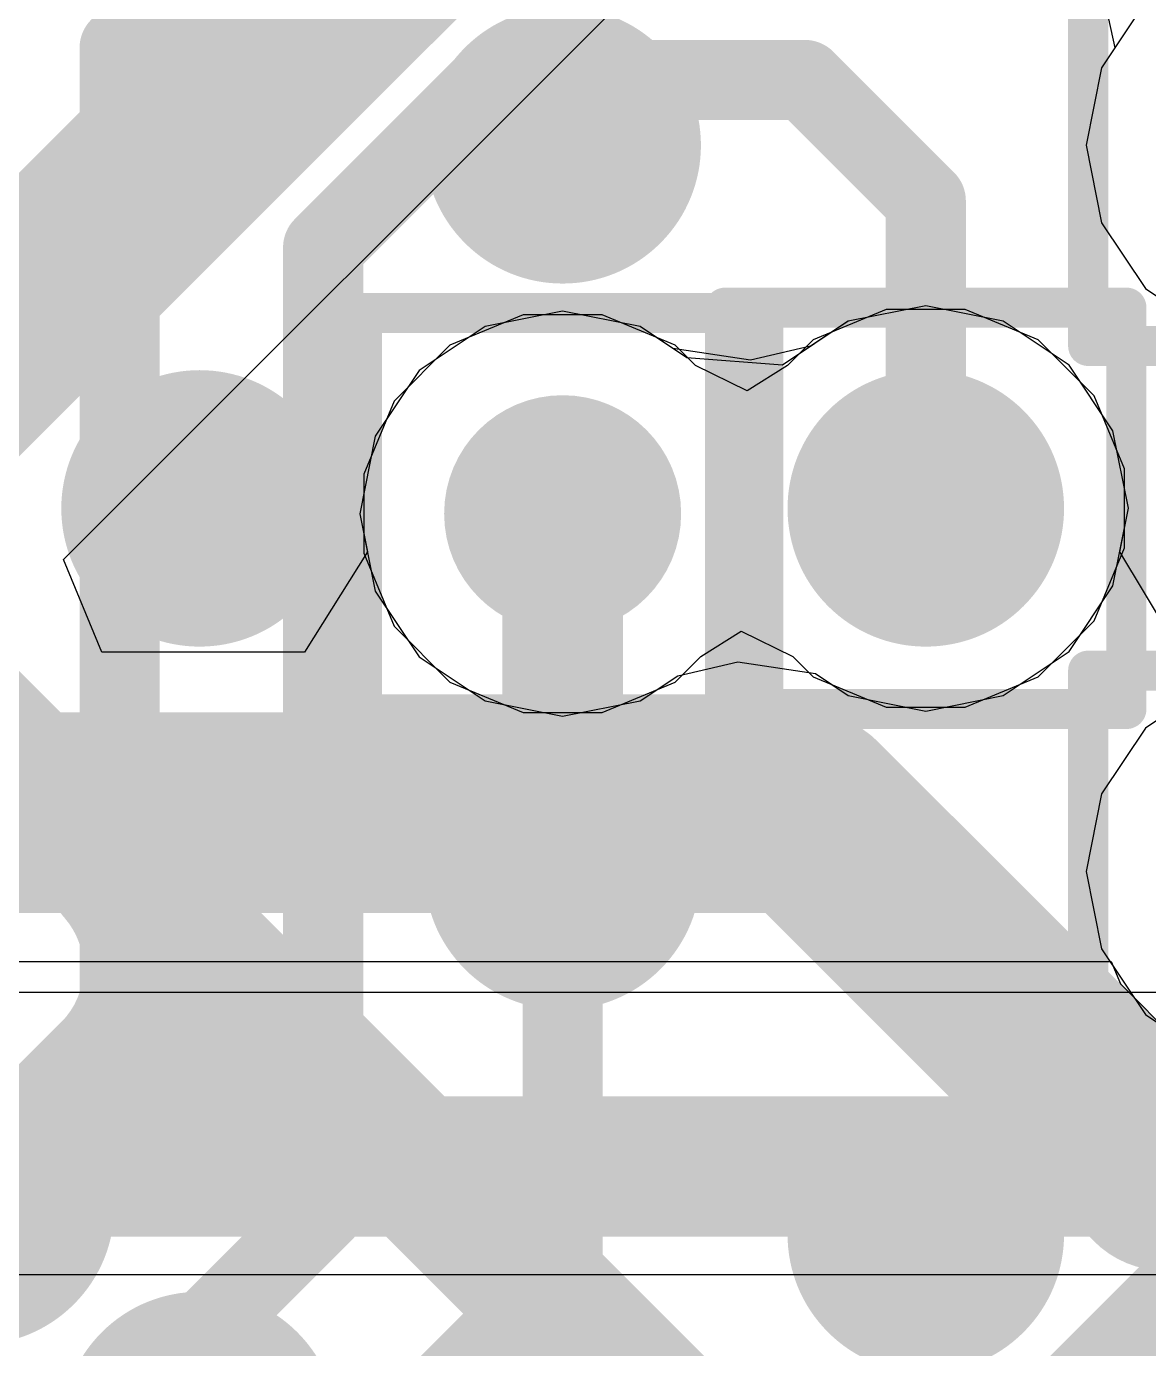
# Model space of a CAD drawing. Header units: inches. Extents: x -6 to 284, y -12 to 154.
# Drawn here: x 52.35 to 53.771, y 0.318 to 1.992 of the extents above; entities that cross this region are included whole.
import ezdxf

# ---------------------------------------------------------------- set-up
doc = ezdxf.new("R2010")
doc.units = ezdxf.units.IN
for name, color, linetype in [('Bottom Layer', 5, 'Continuous'), ('Drill Drawing', 1, 'Continuous'), ('GND-1', 16, 'Continuous'), ('GND-2', 90, 'Continuous'), ('GND-3', 216, 'Continuous'), ('GND-4', 54, 'Continuous'), ('PWR-1', 156, 'Continuous'), ('PWR-2', 130, 'Continuous'), ('Signal L1', 76, 'Continuous'), ('Signal L2', 6, 'Continuous'), ('Top Layer', 1, 'Continuous'), ('Top Paste', 8, 'Continuous'), ('Top Solder', 216, 'Continuous'), ('Via Holes', 16, 'Continuous')]:
    doc.layers.add(name, color=color, linetype=linetype)

# ---------------------------------------------------------------- blocks, each defined once
blk = doc.blocks.new('BGA_565_15_5_14_4__132')
at = {"layer": 'Top Layer'}
h = blk.add_hatch(color=1, dxfattribs=at)
edge = h.paths.add_edge_path()
edge.add_arc((6.175, 4.875), 0.125, 0, 360)
h = blk.add_hatch(color=1, dxfattribs=at)
edge = h.paths.add_edge_path()
edge.add_arc((7, 4.4), 0.125, 0, 360)
h = blk.add_hatch(color=1, dxfattribs=at)
edge = h.paths.add_edge_path()
edge.add_arc((5.525, 4.225), 0.125, 0, 360)
h = blk.add_hatch(color=1, dxfattribs=at)
edge = h.paths.add_edge_path()
edge.add_arc((6.175, 4.225), 0.125, 0, 360)
h = blk.add_hatch(color=1, dxfattribs=at)
edge = h.paths.add_edge_path()
edge.add_arc((7, 4), 0.125, 0, 360)
h = blk.add_hatch(color=1, dxfattribs=at)
edge = h.paths.add_edge_path()
edge.add_arc((5.525, 3.575), 0.125, 0, 360)
h = blk.add_hatch(color=1, dxfattribs=at)
edge = h.paths.add_edge_path()
edge.add_arc((6.175, 3.575), 0.125, 0, 360)
at = {"layer": 'Top Paste'}
h = blk.add_hatch(color=8, dxfattribs=at)
edge = h.paths.add_edge_path()
edge.add_arc((6.175, 4.875), 0.125, 0, 360)
h = blk.add_hatch(color=8, dxfattribs=at)
edge = h.paths.add_edge_path()
edge.add_arc((7, 4.4), 0.125, 0, 360)
h = blk.add_hatch(color=8, dxfattribs=at)
edge = h.paths.add_edge_path()
edge.add_arc((5.525, 4.225), 0.125, 0, 360)
h = blk.add_hatch(color=8, dxfattribs=at)
edge = h.paths.add_edge_path()
edge.add_arc((6.175, 4.225), 0.125, 0, 360)
h = blk.add_hatch(color=8, dxfattribs=at)
edge = h.paths.add_edge_path()
edge.add_arc((7, 4), 0.125, 0, 360)
h = blk.add_hatch(color=8, dxfattribs=at)
edge = h.paths.add_edge_path()
edge.add_arc((5.525, 3.575), 0.125, 0, 360)
h = blk.add_hatch(color=8, dxfattribs=at)
edge = h.paths.add_edge_path()
edge.add_arc((6.175, 3.575), 0.125, 0, 360)
at = {"layer": 'Top Solder'}
h = blk.add_hatch(color=216, dxfattribs=at)
edge = h.paths.add_edge_path()
edge.add_arc((6.175, 4.875), 0.175, 0, 360)
h = blk.add_hatch(color=216, dxfattribs=at)
edge = h.paths.add_edge_path()
edge.add_arc((7, 4.4), 0.175, 0, 360)
h = blk.add_hatch(color=216, dxfattribs=at)
edge = h.paths.add_edge_path()
edge.add_arc((5.525, 4.225), 0.175, 0, 360)
h = blk.add_hatch(color=216, dxfattribs=at)
edge = h.paths.add_edge_path()
edge.add_arc((6.175, 4.225), 0.175, 0, 360)
h = blk.add_hatch(color=216, dxfattribs=at)
edge = h.paths.add_edge_path()
edge.add_arc((7, 4), 0.175, 0, 360)
h = blk.add_hatch(color=216, dxfattribs=at)
edge = h.paths.add_edge_path()
edge.add_arc((5.525, 3.575), 0.175, 0, 360)
h = blk.add_hatch(color=216, dxfattribs=at)
edge = h.paths.add_edge_path()
edge.add_arc((6.175, 3.575), 0.175, 0, 360)

msp = doc.modelspace()

# ---------------------------------------------------------------- hatches: boundary and pattern name
at = {"layer": 'Bottom Layer'}
h = msp.add_hatch(color=5, dxfattribs=at)
edge = h.paths.add_edge_path()
edge.add_arc((53.029, 1.3749), 0.15, 0, 360)
h = msp.add_hatch(color=5, dxfattribs=at)
edge = h.paths.add_edge_path()
edge.add_arc((53.4886, 1.3817), 0.15, 0, 360)
at = {"layer": 'GND-1'}
h = msp.add_hatch(color=16, dxfattribs=at)
edge = h.paths.add_edge_path()
edge.add_arc((53.029, 1.3749), 0.15, 0, 360)
h = msp.add_hatch(color=16, dxfattribs=at)
edge = h.paths.add_edge_path()
edge.add_arc((53.4886, 1.3817), 0.15, 0, 360)
at = {"layer": 'GND-2'}
h = msp.add_hatch(color=90, dxfattribs=at)
edge = h.paths.add_edge_path()
edge.add_arc((53.029, 1.3749), 0.15, 0, 360)
h = msp.add_hatch(color=90, dxfattribs=at)
edge = h.paths.add_edge_path()
edge.add_arc((53.4886, 1.3817), 0.15, 0, 360)
at = {"layer": 'GND-3'}
h = msp.add_hatch(color=216, dxfattribs=at)
edge = h.paths.add_edge_path()
edge.add_arc((53.029, 1.3749), 0.15, 0, 360)
h = msp.add_hatch(color=216, dxfattribs=at)
edge = h.paths.add_edge_path()
edge.add_arc((53.4886, 1.3817), 0.15, 0, 360)
at = {"layer": 'GND-4'}
h = msp.add_hatch(color=54, dxfattribs=at)
edge = h.paths.add_edge_path()
edge.add_arc((53.029, 1.3749), 0.15, 0, 360)
h = msp.add_hatch(color=54, dxfattribs=at)
edge = h.paths.add_edge_path()
edge.add_arc((53.4886, 1.3817), 0.15, 0, 360)
at = {"layer": 'PWR-1'}
h = msp.add_hatch(color=156, dxfattribs=at)
edge = h.paths.add_edge_path()
edge.add_arc((53.029, 1.3749), 0.15, 0, 360)
h = msp.add_hatch(color=156, dxfattribs=at)
edge = h.paths.add_edge_path()
edge.add_arc((53.4886, 1.3817), 0.15, 0, 360)
at = {"layer": 'PWR-2'}
h = msp.add_hatch(color=130, dxfattribs=at)
edge = h.paths.add_edge_path()
edge.add_arc((53.029, 1.3749), 0.15, 0, 360)
h = msp.add_hatch(color=130, dxfattribs=at)
edge = h.paths.add_edge_path()
edge.add_arc((53.4886, 1.3817), 0.15, 0, 360)
at = {"layer": 'Signal L1'}
h = msp.add_hatch(color=76, dxfattribs=at)
edge = h.paths.add_edge_path()
edge.add_arc((53.029, 1.3749), 0.15, 0, 360)
h = msp.add_hatch(color=76, dxfattribs=at)
edge = h.paths.add_edge_path()
edge.add_arc((53.4886, 1.3817), 0.15, 0, 360)
at = {"layer": 'Signal L2'}
h = msp.add_hatch(color=6, dxfattribs=at)
edge = h.paths.add_edge_path()
edge.add_arc((53.029, 1.3749), 0.15, 0, 360)
h = msp.add_hatch(color=6, dxfattribs=at)
edge = h.paths.add_edge_path()
edge.add_arc((53.4886, 1.3817), 0.15, 0, 360)
at = {"layer": 'Top Layer'}
h = msp.add_hatch(color=1, dxfattribs=at)
edge = h.paths.add_edge_path()
edge.add_arc((53.029, 1.3749), 0.15, 0, 360)
h = msp.add_hatch(color=1, dxfattribs=at)
edge = h.paths.add_edge_path()
edge.add_arc((53.4886, 1.3817), 0.15, 0, 360)
at = {"layer": 'Via Holes'}
h = msp.add_hatch(color=7, dxfattribs=at)
edge = h.paths.add_edge_path()
edge.add_arc((53.4886, 1.3817), 0.075, 0, 360)
h = msp.add_hatch(color=7, dxfattribs=at)
edge = h.paths.add_edge_path()
edge.add_arc((53.029, 1.3749), 0.075, 0, 360)

# ---------------------------------------------------------------- linework, layer by layer
at = {"layer": 'Bottom Layer'}
for p, q in [((52.9789, 1.6265), (52.8864, 1.5882)), ((53.079, 1.6265), (52.9789, 1.6265)), ((53.1715, 1.5882), (53.079, 1.6265)), ((53.4385, 1.6333), (53.3461, 1.595)), ((53.5386, 1.6333), (53.4385, 1.6333)), ((53.6311, 1.595), (53.5386, 1.6333)), ((53.3461, 1.595), (53.3134, 1.5624)), ((53.7019, 1.5242), (53.6311, 1.595)), ((52.8864, 1.5882), (52.8157, 1.5174)), ((53.1973, 1.5624), (53.1715, 1.5882)), ((53.2627, 1.5303), (53.1973, 1.5624)), ((53.3134, 1.5624), (53.2627, 1.5303)), ((53.7402, 1.4317), (53.7019, 1.5242)), ((52.8157, 1.5174), (52.7774, 1.4249)), ((52.7774, 1.4249), (52.7774, 1.3248)), ((53.7402, 1.3316), (53.7402, 1.4317)), ((52.7774, 1.3248), (52.8157, 1.2324)), ((53.7019, 1.2392), (53.7402, 1.3316)), ((53.6311, 1.1684), (53.7019, 1.2392)), ((52.8157, 1.2324), (52.8864, 1.1616)), ((53.2041, 1.1942), (53.2548, 1.2262)), ((53.2548, 1.2262), (53.3202, 1.1942)), ((53.1715, 1.1616), (53.2041, 1.1942)), ((53.3202, 1.1942), (53.3461, 1.1684)), ((52.8864, 1.1616), (52.9789, 1.1233)), ((53.079, 1.1233), (53.1715, 1.1616)), ((53.3461, 1.1684), (53.4385, 1.1301)), ((53.5386, 1.1301), (53.6311, 1.1684)), ((52.9789, 1.1233), (53.079, 1.1233)), ((53.4385, 1.1301), (53.5386, 1.1301)), ((54.1028, 0.7686), (51.7963, 0.7686))]:
    msp.add_line(p, q, dxfattribs=at)
msp.add_lwpolyline([(51.7963, 0.5485, 0.1778, 0.1778, 0), (57.5334, 0.5485, 0.1778, 0.1778, 0)], format="xyseb", dxfattribs=at)
at = {"layer": 'Drill Drawing'}
for points in [[(53.6942, 1.5873, 0.0508, 0.0508, 0), (53.6942, 2.0953, 0.0508, 0.0508, 0)], [(53.2346, 1.6357, 0.0508, 0.0508, 0), (53.7426, 1.6357, 0.0508, 0.0508, 0)], [(53.2346, 1.1277, 0.0508, 0.0508, 0), (53.2346, 1.6357, 0.0508, 0.0508, 0)], [(53.7426, 1.1277, 0.0508, 0.0508, 0), (53.7426, 1.6357, 0.0508, 0.0508, 0)], [(52.775, 1.6289, 0.0508, 0.0508, 0), (53.283, 1.6289, 0.0508, 0.0508, 0)], [(52.775, 1.1209, 0.0508, 0.0508, 0), (52.775, 1.6289, 0.0508, 0.0508, 0)], [(53.283, 1.1209, 0.0508, 0.0508, 0), (53.283, 1.6289, 0.0508, 0.0508, 0)], [(53.6942, 1.5873, 0.0508, 0.0508, 0), (54.2022, 1.5873, 0.0508, 0.0508, 0)], [(53.6942, 1.1761, 0.0508, 0.0508, 0), (54.2022, 1.1761, 0.0508, 0.0508, 0)], [(53.6942, 0.6681, 0.0508, 0.0508, 0), (53.6942, 1.1761, 0.0508, 0.0508, 0)], [(52.775, 1.1209, 0.0508, 0.0508, 0), (53.283, 1.1209, 0.0508, 0.0508, 0)], [(53.2346, 1.1277, 0.0508, 0.0508, 0), (53.7426, 1.1277, 0.0508, 0.0508, 0)], [(53.6942, 0.6681, 0.0508, 0.0508, 0), (54.2022, 0.6681, 0.0508, 0.0508, 0)]]:
    msp.add_lwpolyline(points, format="xyseb", dxfattribs=at)
for points in [[(53.2219, 1.6357, 0.0254, 0.0254, 1), (53.2473, 1.6357, 0.0254, 0.0254, 1)], [(53.2219, 1.6357, 0.0254, 0.0254, 1), (53.2473, 1.6357, 0.0254, 0.0254, 1)], [(53.7299, 1.6357, 0.0254, 0.0254, 1), (53.7553, 1.6357, 0.0254, 0.0254, 1)], [(53.7299, 1.6357, 0.0254, 0.0254, 1), (53.7553, 1.6357, 0.0254, 0.0254, 1)], [(52.7623, 1.6289, 0.0254, 0.0254, 1), (52.7877, 1.6289, 0.0254, 0.0254, 1)], [(52.7623, 1.6289, 0.0254, 0.0254, 1), (52.7877, 1.6289, 0.0254, 0.0254, 1)], [(53.2703, 1.6289, 0.0254, 0.0254, 1), (53.2957, 1.6289, 0.0254, 0.0254, 1)], [(53.2703, 1.6289, 0.0254, 0.0254, 1), (53.2957, 1.6289, 0.0254, 0.0254, 1)], [(53.6815, 1.5873, 0.0254, 0.0254, 1), (53.7069, 1.5873, 0.0254, 0.0254, 1)], [(53.6815, 1.5873, 0.0254, 0.0254, 1), (53.7069, 1.5873, 0.0254, 0.0254, 1)], [(53.6815, 1.1761, 0.0254, 0.0254, 1), (53.7069, 1.1761, 0.0254, 0.0254, 1)], [(53.6815, 1.1761, 0.0254, 0.0254, 1), (53.7069, 1.1761, 0.0254, 0.0254, 1)], [(52.7623, 1.1209, 0.0254, 0.0254, 1), (52.7877, 1.1209, 0.0254, 0.0254, 1)], [(52.7623, 1.1209, 0.0254, 0.0254, 1), (52.7877, 1.1209, 0.0254, 0.0254, 1)], [(53.2219, 1.1277, 0.0254, 0.0254, 1), (53.2473, 1.1277, 0.0254, 0.0254, 1)], [(53.2219, 1.1277, 0.0254, 0.0254, 1), (53.2473, 1.1277, 0.0254, 0.0254, 1)], [(53.2703, 1.1209, 0.0254, 0.0254, 1), (53.2957, 1.1209, 0.0254, 0.0254, 1)], [(53.2703, 1.1209, 0.0254, 0.0254, 1), (53.2957, 1.1209, 0.0254, 0.0254, 1)], [(53.7299, 1.1277, 0.0254, 0.0254, 1), (53.7553, 1.1277, 0.0254, 0.0254, 1)], [(53.7299, 1.1277, 0.0254, 0.0254, 1), (53.7553, 1.1277, 0.0254, 0.0254, 1)], [(53.6815, 0.6681, 0.0254, 0.0254, 1), (53.7069, 0.6681, 0.0254, 0.0254, 1)], [(53.6815, 0.6681, 0.0254, 0.0254, 1), (53.7069, 0.6681, 0.0254, 0.0254, 1)]]:
    msp.add_lwpolyline(points, format="xyseb", close=True, dxfattribs=at)
at = {"layer": 'GND-1'}
for p, q in [((52.9789, 1.6265), (52.8864, 1.5882)), ((53.079, 1.6265), (52.9789, 1.6265)), ((53.1715, 1.5882), (53.079, 1.6265)), ((53.4385, 1.6333), (53.3461, 1.595)), ((53.5386, 1.6333), (53.4385, 1.6333)), ((53.6311, 1.595), (53.5386, 1.6333)), ((53.3461, 1.595), (53.3134, 1.5624)), ((53.7019, 1.5242), (53.6311, 1.595)), ((52.8864, 1.5882), (52.8157, 1.5174)), ((53.1973, 1.5624), (53.1715, 1.5882)), ((53.2627, 1.5303), (53.1973, 1.5624)), ((53.3134, 1.5624), (53.2627, 1.5303)), ((53.7402, 1.4317), (53.7019, 1.5242)), ((52.8157, 1.5174), (52.7774, 1.4249)), ((52.7774, 1.4249), (52.7774, 1.3248)), ((53.7402, 1.3316), (53.7402, 1.4317)), ((52.7774, 1.3248), (52.8157, 1.2324)), ((53.7019, 1.2392), (53.7402, 1.3316)), ((53.6311, 1.1684), (53.7019, 1.2392)), ((52.8157, 1.2324), (52.8864, 1.1616)), ((53.2041, 1.1942), (53.2548, 1.2262)), ((53.2548, 1.2262), (53.3202, 1.1942)), ((53.1715, 1.1616), (53.2041, 1.1942)), ((53.3202, 1.1942), (53.3461, 1.1684)), ((52.8864, 1.1616), (52.9789, 1.1233)), ((53.079, 1.1233), (53.1715, 1.1616)), ((53.3461, 1.1684), (53.4385, 1.1301)), ((53.5386, 1.1301), (53.6311, 1.1684)), ((52.9789, 1.1233), (53.079, 1.1233)), ((53.4385, 1.1301), (53.5386, 1.1301))]:
    msp.add_line(p, q, dxfattribs=at)
at = {"layer": 'GND-2'}
for p, q in [((52.9789, 1.6265), (52.8864, 1.5882)), ((53.079, 1.6265), (52.9789, 1.6265)), ((53.1715, 1.5882), (53.079, 1.6265)), ((53.4385, 1.6333), (53.3461, 1.595)), ((53.5386, 1.6333), (53.4385, 1.6333)), ((53.6311, 1.595), (53.5386, 1.6333)), ((53.3461, 1.595), (53.3134, 1.5624)), ((53.7019, 1.5242), (53.6311, 1.595)), ((52.8864, 1.5882), (52.8157, 1.5174)), ((53.1973, 1.5624), (53.1715, 1.5882)), ((53.2627, 1.5303), (53.1973, 1.5624)), ((53.3134, 1.5624), (53.2627, 1.5303)), ((53.7402, 1.4317), (53.7019, 1.5242)), ((52.8157, 1.5174), (52.7774, 1.4249)), ((52.7774, 1.4249), (52.7774, 1.3248)), ((53.7402, 1.3316), (53.7402, 1.4317)), ((52.7774, 1.3248), (52.8157, 1.2324)), ((53.7019, 1.2392), (53.7402, 1.3316)), ((53.6311, 1.1684), (53.7019, 1.2392)), ((52.8157, 1.2324), (52.8864, 1.1616)), ((53.2041, 1.1942), (53.2548, 1.2262)), ((53.2548, 1.2262), (53.3202, 1.1942)), ((53.1715, 1.1616), (53.2041, 1.1942)), ((53.3202, 1.1942), (53.3461, 1.1684)), ((52.8864, 1.1616), (52.9789, 1.1233)), ((53.079, 1.1233), (53.1715, 1.1616)), ((53.3461, 1.1684), (53.4385, 1.1301)), ((53.5386, 1.1301), (53.6311, 1.1684)), ((52.9789, 1.1233), (53.079, 1.1233)), ((53.4385, 1.1301), (53.5386, 1.1301))]:
    msp.add_line(p, q, dxfattribs=at)
at = {"layer": 'GND-3'}
for p, q in [((52.9789, 1.6265), (52.8864, 1.5882)), ((53.079, 1.6265), (52.9789, 1.6265)), ((53.1715, 1.5882), (53.079, 1.6265)), ((53.4385, 1.6333), (53.3461, 1.595)), ((53.5386, 1.6333), (53.4385, 1.6333)), ((53.6311, 1.595), (53.5386, 1.6333)), ((53.3461, 1.595), (53.3134, 1.5624)), ((53.7019, 1.5242), (53.6311, 1.595)), ((52.8864, 1.5882), (52.8157, 1.5174)), ((53.1973, 1.5624), (53.1715, 1.5882)), ((53.2627, 1.5303), (53.1973, 1.5624)), ((53.3134, 1.5624), (53.2627, 1.5303)), ((53.7402, 1.4317), (53.7019, 1.5242)), ((52.8157, 1.5174), (52.7774, 1.4249)), ((52.7774, 1.4249), (52.7774, 1.3248)), ((53.7402, 1.3316), (53.7402, 1.4317)), ((52.7774, 1.3248), (52.8157, 1.2324)), ((53.7019, 1.2392), (53.7402, 1.3316)), ((53.6311, 1.1684), (53.7019, 1.2392)), ((52.8157, 1.2324), (52.8864, 1.1616)), ((53.2041, 1.1942), (53.2548, 1.2262)), ((53.2548, 1.2262), (53.3202, 1.1942)), ((53.1715, 1.1616), (53.2041, 1.1942)), ((53.3202, 1.1942), (53.3461, 1.1684)), ((52.8864, 1.1616), (52.9789, 1.1233)), ((53.079, 1.1233), (53.1715, 1.1616)), ((53.3461, 1.1684), (53.4385, 1.1301)), ((53.5386, 1.1301), (53.6311, 1.1684)), ((52.9789, 1.1233), (53.079, 1.1233)), ((53.4385, 1.1301), (53.5386, 1.1301))]:
    msp.add_line(p, q, dxfattribs=at)
at = {"layer": 'GND-4'}
for p, q in [((52.9789, 1.6265), (52.8864, 1.5882)), ((53.079, 1.6265), (52.9789, 1.6265)), ((53.1715, 1.5882), (53.079, 1.6265)), ((53.4385, 1.6333), (53.3461, 1.595)), ((53.5386, 1.6333), (53.4385, 1.6333)), ((53.6311, 1.595), (53.5386, 1.6333)), ((53.3461, 1.595), (53.3134, 1.5624)), ((53.7019, 1.5242), (53.6311, 1.595)), ((52.8864, 1.5882), (52.8157, 1.5174)), ((53.1973, 1.5624), (53.1715, 1.5882)), ((53.2627, 1.5303), (53.1973, 1.5624)), ((53.3134, 1.5624), (53.2627, 1.5303)), ((53.7402, 1.4317), (53.7019, 1.5242)), ((52.8157, 1.5174), (52.7774, 1.4249)), ((52.7774, 1.4249), (52.7774, 1.3248)), ((53.7402, 1.3316), (53.7402, 1.4317)), ((52.7774, 1.3248), (52.8157, 1.2324)), ((53.7019, 1.2392), (53.7402, 1.3316)), ((53.6311, 1.1684), (53.7019, 1.2392)), ((52.8157, 1.2324), (52.8864, 1.1616)), ((53.2041, 1.1942), (53.2548, 1.2262)), ((53.2548, 1.2262), (53.3202, 1.1942)), ((53.1715, 1.1616), (53.2041, 1.1942)), ((53.3202, 1.1942), (53.3461, 1.1684)), ((52.8864, 1.1616), (52.9789, 1.1233)), ((53.079, 1.1233), (53.1715, 1.1616)), ((53.3461, 1.1684), (53.4385, 1.1301)), ((53.5386, 1.1301), (53.6311, 1.1684)), ((52.9789, 1.1233), (53.079, 1.1233)), ((53.4385, 1.1301), (53.5386, 1.1301))]:
    msp.add_line(p, q, dxfattribs=at)
at = {"layer": 'PWR-1'}
for p, q in [((53.7668, 2.0227), (53.7112, 1.9395)), ((53.7112, 1.9395), (53.6917, 1.8413)), ((53.6917, 1.8413), (53.7112, 1.7431)), ((53.7112, 1.7431), (53.7668, 1.6599)), ((53.7668, 1.6599), (53.85, 1.6043)), ((53.029, 1.6314), (52.9308, 1.6119)), ((53.1271, 1.6119), (53.029, 1.6314)), ((53.4886, 1.6382), (53.3904, 1.6187)), ((53.5867, 1.6187), (53.4886, 1.6382)), ((52.9308, 1.6119), (52.8476, 1.5563)), ((53.1686, 1.5842), (53.1271, 1.6119)), ((53.3904, 1.6187), (53.3427, 1.5868)), ((53.67, 1.5631), (53.5867, 1.6187)), ((53.2666, 1.5693), (53.1686, 1.5842)), ((53.3427, 1.5868), (53.2666, 1.5693)), ((53.7256, 1.4798), (53.67, 1.5631)), ((52.8476, 1.5563), (52.7919, 1.4731)), ((52.7919, 1.4731), (52.7724, 1.3749)), ((53.7451, 1.3817), (53.7256, 1.4798)), ((52.7724, 1.3749), (52.7919, 1.2767)), ((53.7256, 1.2835), (53.7451, 1.3817)), ((52.7919, 1.2767), (52.8476, 1.1935)), ((53.67, 1.2003), (53.7256, 1.2835)), ((52.8476, 1.1935), (52.9308, 1.1379)), ((53.5867, 1.1447), (53.67, 1.2003)), ((53.1748, 1.1698), (53.2509, 1.1873)), ((53.2509, 1.1873), (53.349, 1.1724)), ((53.349, 1.1724), (53.3904, 1.1447)), ((53.1271, 1.1379), (53.1748, 1.1698)), ((53.85, 1.1591), (53.7668, 1.1034)), ((53.3904, 1.1447), (53.4886, 1.1251)), ((53.4886, 1.1251), (53.5867, 1.1447)), ((52.9308, 1.1379), (53.029, 1.1184)), ((53.029, 1.1184), (53.1271, 1.1379)), ((53.7668, 1.1034), (53.7112, 1.0202)), ((53.7112, 1.0202), (53.6917, 0.9221)), ((53.6917, 0.9221), (53.7112, 0.8239)), ((53.7112, 0.8239), (53.7668, 0.7407)), ((53.7668, 0.7407), (53.85, 0.6851))]:
    msp.add_line(p, q, dxfattribs=at)
at = {"layer": 'PWR-2'}
for p, q in [((52.3973, 1.317), (53.1726, 2.0923)), ((53.7668, 2.0227), (53.7112, 1.9395)), ((53.7112, 1.9395), (53.6917, 1.8413)), ((53.6917, 1.8413), (53.7112, 1.7431)), ((53.7112, 1.7431), (53.7668, 1.6599)), ((53.7668, 1.6599), (53.85, 1.6043)), ((53.029, 1.6314), (52.9308, 1.6119)), ((53.1271, 1.6119), (53.029, 1.6314)), ((53.4886, 1.6382), (53.3904, 1.6187)), ((53.5867, 1.6187), (53.4886, 1.6382)), ((52.9308, 1.6119), (52.8476, 1.5563)), ((53.1862, 1.5724), (53.1271, 1.6119)), ((53.3904, 1.6187), (53.3072, 1.5631)), ((53.67, 1.5631), (53.5867, 1.6187)), ((53.3072, 1.5631), (53.1862, 1.5724)), ((53.7256, 1.4798), (53.67, 1.5631)), ((52.8476, 1.5563), (52.7919, 1.4731)), ((52.7919, 1.4731), (52.7724, 1.3749)), ((53.7451, 1.3817), (53.7256, 1.4798)), ((52.7724, 1.3749), (52.782, 1.3267)), ((53.7342, 1.3267), (53.7451, 1.3817)), ((52.782, 1.3267), (52.7023, 1.1997)), ((53.798, 1.2208), (53.7342, 1.3267)), ((52.4459, 1.1997), (52.3973, 1.317)), ((52.7023, 1.1997), (52.4459, 1.1997)), ((50.5921, 0.8081), (53.41, 0.8081)), ((53.41, 0.8081), (53.7231, 0.8081)), ((53.7231, 0.8081), (53.7349, 0.7795)), ((53.7349, 0.7795), (53.8057, 0.7088))]:
    msp.add_line(p, q, dxfattribs=at)
msp.add_lwpolyline([(51.8926, 1.1785, 0.254, 0.254, 0), (53.015, 2.3009, 0.254, 0.254, 0)], format="xyseb", dxfattribs=at)
at = {"layer": 'Signal L1'}
for points in [[(52.4683, 1.9645, 0.1016, 0.1016, 0), (52.8047, 2.3009, 0.1016, 0.1016, 0)], [(52.4683, 0.6194, 0.1016, 0.1016, 0), (52.4683, 1.9645, 0.1016, 0.1016, 0)], [(52.7259, 1.7119, 0.1016, 0.1016, 0), (52.9379, 1.9239, 0.1016, 0.1016, 0)], [(52.9379, 1.9239, 0.1016, 0.1016, 0), (53.3356, 1.9239, 0.1016, 0.1016, 0)], [(53.3356, 1.9239, 0.1016, 0.1016, 0), (53.4886, 1.7709, 0.1016, 0.1016, 0)], [(53.4886, 1.3817, 0.1016, 0.1016, 0), (53.4886, 1.7709, 0.1016, 0.1016, 0)], [(52.7259, 0.4908, 0.1016, 0.1016, 0), (52.7259, 1.7119, 0.1016, 0.1016, 0)], [(53.029, 0.4163, 0.1016, 0.1016, 0), (53.029, 1.3749, 0.1016, 0.1016, 0)], [(49.9624, -1.8865, 0.1016, 0.1016, 0), (52.4683, 0.6194, 0.1016, 0.1016, 0)], [(50.0721, -2.163, 0.1016, 0.1016, 0), (52.7259, 0.4908, 0.1016, 0.1016, 0)], [(50.1862, -2.4264, 0.1016, 0.1016, 0), (53.029, 0.4163, 0.1016, 0.1016, 0)]]:
    msp.add_lwpolyline(points, format="xyseb", dxfattribs=at)
for points in [[(52.4429, 1.9645, 0.0508, 0.0508, 1), (52.4937, 1.9645, 0.0508, 0.0508, 1)], [(52.4429, 1.9645, 0.0508, 0.0508, 1), (52.4937, 1.9645, 0.0508, 0.0508, 1)], [(52.9125, 1.9239, 0.0508, 0.0508, 1), (52.9633, 1.9239, 0.0508, 0.0508, 1)], [(52.9125, 1.9239, 0.0508, 0.0508, 1), (52.9633, 1.9239, 0.0508, 0.0508, 1)], [(53.3102, 1.9239, 0.0508, 0.0508, 1), (53.361, 1.9239, 0.0508, 0.0508, 1)], [(53.3102, 1.9239, 0.0508, 0.0508, 1), (53.361, 1.9239, 0.0508, 0.0508, 1)], [(53.4632, 1.7709, 0.0508, 0.0508, 1), (53.514, 1.7709, 0.0508, 0.0508, 1)], [(53.4632, 1.7709, 0.0508, 0.0508, 1), (53.514, 1.7709, 0.0508, 0.0508, 1)], [(52.7005, 1.7119, 0.0508, 0.0508, 1), (52.7513, 1.7119, 0.0508, 0.0508, 1)], [(52.7005, 1.7119, 0.0508, 0.0508, 1), (52.7513, 1.7119, 0.0508, 0.0508, 1)], [(53.0036, 1.3749, 0.0508, 0.0508, 1), (53.0544, 1.3749, 0.0508, 0.0508, 1)], [(53.4632, 1.3817, 0.0508, 0.0508, 1), (53.514, 1.3817, 0.0508, 0.0508, 1)], [(52.4429, 0.6194, 0.0508, 0.0508, 1), (52.4937, 0.6194, 0.0508, 0.0508, 1)], [(52.4429, 0.6194, 0.0508, 0.0508, 1), (52.4937, 0.6194, 0.0508, 0.0508, 1)], [(52.7005, 0.4908, 0.0508, 0.0508, 1), (52.7513, 0.4908, 0.0508, 0.0508, 1)], [(52.7005, 0.4908, 0.0508, 0.0508, 1), (52.7513, 0.4908, 0.0508, 0.0508, 1)], [(53.0036, 0.4163, 0.0508, 0.0508, 1), (53.0544, 0.4163, 0.0508, 0.0508, 1)], [(53.0036, 0.4163, 0.0508, 0.0508, 1), (53.0544, 0.4163, 0.0508, 0.0508, 1)]]:
    msp.add_lwpolyline(points, format="xyseb", close=True, dxfattribs=at)
at = {"layer": 'Signal L2'}
for p, q in [((53.6966, 2.1073), (53.728, 1.9647)), ((53.728, 1.9647), (53.7112, 1.9395)), ((53.7112, 1.9395), (53.6917, 1.8413)), ((53.6917, 1.8413), (53.7112, 1.7431)), ((53.7112, 1.7431), (53.7668, 1.6599)), ((53.7668, 1.6599), (53.85, 1.6043)), ((53.029, 1.6314), (52.9308, 1.6119)), ((53.1271, 1.6119), (53.029, 1.6314)), ((53.4886, 1.6382), (53.3904, 1.6187)), ((53.5867, 1.6187), (53.4886, 1.6382)), ((52.9308, 1.6119), (52.8476, 1.5563)), ((53.1686, 1.5842), (53.1271, 1.6119)), ((53.3904, 1.6187), (53.3427, 1.5868)), ((53.67, 1.5631), (53.5867, 1.6187)), ((53.2666, 1.5693), (53.1686, 1.5842)), ((53.3427, 1.5868), (53.2666, 1.5693)), ((53.7256, 1.4798), (53.67, 1.5631)), ((52.8476, 1.5563), (52.7919, 1.4731)), ((52.7919, 1.4731), (52.7724, 1.3749)), ((53.7451, 1.3817), (53.7256, 1.4798)), ((52.7724, 1.3749), (52.7919, 1.2767)), ((53.7256, 1.2835), (53.7451, 1.3817)), ((52.7919, 1.2767), (52.8476, 1.1935)), ((53.67, 1.2003), (53.7256, 1.2835)), ((52.8476, 1.1935), (52.9308, 1.1379)), ((53.5867, 1.1447), (53.67, 1.2003)), ((53.1748, 1.1698), (53.2509, 1.1873)), ((53.2509, 1.1873), (53.349, 1.1724)), ((53.349, 1.1724), (53.3904, 1.1447)), ((53.1271, 1.1379), (53.1748, 1.1698)), ((53.85, 1.1591), (53.7668, 1.1034)), ((53.3904, 1.1447), (53.4886, 1.1251)), ((53.4886, 1.1251), (53.5867, 1.1447)), ((52.9308, 1.1379), (53.029, 1.1184)), ((53.029, 1.1184), (53.1271, 1.1379)), ((53.7668, 1.1034), (53.7112, 1.0202)), ((53.7112, 1.0202), (53.6917, 0.9221)), ((53.6917, 0.9221), (53.7112, 0.8239)), ((53.7112, 0.8239), (53.7668, 0.7407)), ((53.7668, 0.7407), (53.85, 0.6851)), ((55.6025, 0.4115), (51.7653, 0.4115))]:
    msp.add_line(p, q, dxfattribs=at)
for points in [[(52.3339, 0.9963, 0.254, 0.254, 0), (53.3385, 0.9963, 0.254, 0.254, 0)], [(53.3385, 0.9963, 0.254, 0.254, 0), (53.7914, 0.5435, 0.254, 0.254, 0)], [(53.7914, 0.5435, 0.254, 0.254, 0), (54.5646, 0.5435, 0.254, 0.254, 0)]]:
    msp.add_lwpolyline(points, format="xyseb", dxfattribs=at)
for points in [[(52.2704, 0.9963, 0.127, 0.127, 1), (52.3974, 0.9963, 0.127, 0.127, 1)], [(53.275, 0.9963, 0.127, 0.127, 1), (53.402, 0.9963, 0.127, 0.127, 1)], [(53.275, 0.9963, 0.127, 0.127, 1), (53.402, 0.9963, 0.127, 0.127, 1)], [(53.7279, 0.5435, 0.127, 0.127, 1), (53.8549, 0.5435, 0.127, 0.127, 1)], [(53.7279, 0.5435, 0.127, 0.127, 1), (53.8549, 0.5435, 0.127, 0.127, 1)]]:
    msp.add_lwpolyline(points, format="xyseb", close=True, dxfattribs=at)
at = {"layer": 'Top Layer'}
for points in [[(51.3773, 2.0137, 0.1778, 0.1778, 0), (53.2852, 0.1058, 0.1778, 0.1778, 0)], [(53.029, 0.9221, 0.1524, 0.1524, 0), (53.029, 1.3816, 0.1524, 0.1524, 0)], [(52.4654, 0.9217, 0.1778, 0.1778, -0.394468), (52.4575, 0.6686, 0.1778, 0.1778, 0)], [(52.4575, 0.6685, 0.1778, 0.1778, -0.351154), (52.7507, 0.6364, 0.1778, 0.1778, 0)], [(52.2866, 0.4978, 0.1778, 0.1778, 0), (52.4825, 0.6937, 0.1778, 0.1778, 0)], [(53.58, 0.1169, 0.1778, 0.1778, 0), (53.9482, 0.4851, 0.1778, 0.1778, 0)]]:
    msp.add_lwpolyline(points, format="xyseb", dxfattribs=at)
for points in [[(52.9909, 1.3816, 0.0762, 0.0762, 1), (53.0671, 1.3816, 0.0762, 0.0762, 1)], [(52.4209, 0.9217, 0.0889, 0.0889, 1), (52.5098, 0.9217, 0.0889, 0.0889, 1)], [(52.9909, 0.9221, 0.0762, 0.0762, 1), (53.0671, 0.9221, 0.0762, 0.0762, 1)], [(52.4381, 0.6937, 0.0889, 0.0889, 1), (52.527, 0.6937, 0.0889, 0.0889, 1)], [(52.413, 0.6686, 0.0889, 0.0889, 1), (52.5019, 0.6686, 0.0889, 0.0889, 1)], [(52.4131, 0.6685, 0.0889, 0.0889, 1), (52.502, 0.6685, 0.0889, 0.0889, 1)], [(52.7062, 0.6364, 0.0889, 0.0889, 1), (52.7951, 0.6364, 0.0889, 0.0889, 1)], [(52.2421, 0.4978, 0.0889, 0.0889, 1), (52.331, 0.4978, 0.0889, 0.0889, 1)]]:
    msp.add_lwpolyline(points, format="xyseb", close=True, dxfattribs=at)

# ---------------------------------------------------------------- block references
at = {"rotation": 225}
msp.add_blockref('BGA_565_15_5_14_4__132', (54.4079, 8.2759), dxfattribs=at)

doc.saveas('drawing.dxf')
